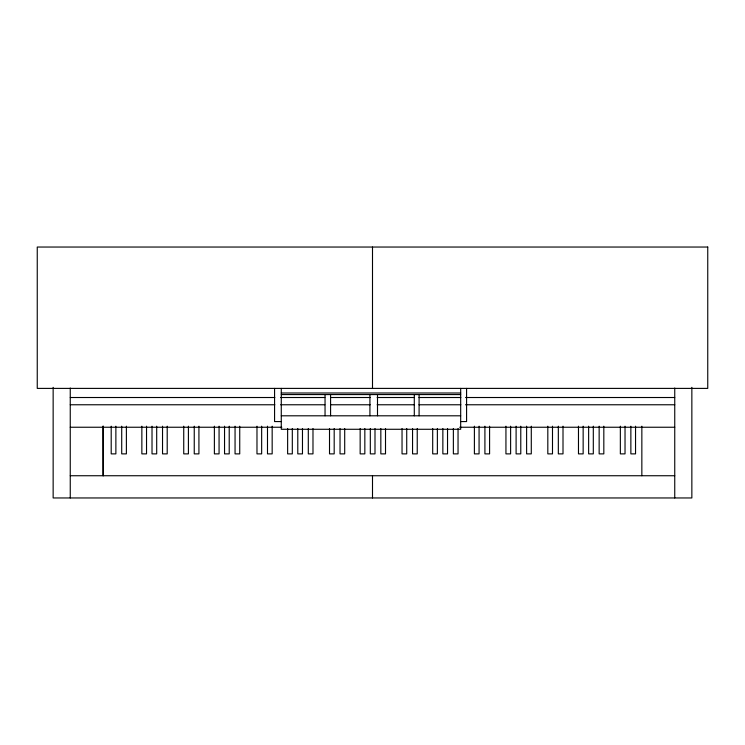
<?xml version="1.0" encoding="UTF-8"?>
<svg xmlns="http://www.w3.org/2000/svg" width="745" height="745" viewBox="0 0 745 745"><rect width="100%" height="100%" fill="white"/><g stroke="black" fill="none" stroke-linecap="round" stroke-linejoin="round"><path stroke-width="1.12" d="M281.275 393.006L460.68 393.006M281.275 394.571L460.68 394.571M70.254 397.513L274.849 397.513M280.66 397.513L324.839 397.513M330.65 397.513L370.172 397.513M377.147 397.513L414.35 397.513M418.997 397.513L460.848 397.513M465.495 397.513L674.746 397.513M70.254 404.768L274.849 404.768M280.66 404.768L324.839 404.768M330.65 404.768L370.172 404.768M377.147 404.768L414.35 404.768M418.997 404.768L460.848 404.768M465.495 404.768L674.746 404.768M281.275 415.803L460.68 415.803M281.275 421.568L274.57 421.568L274.57 388.396M460.68 421.568L466.584 421.568L466.584 388.396M70.254 427.239L281.824 427.239M459.684 427.239L674.746 427.239M70.254 475.738L674.746 475.738M691.854 387.335L691.854 497.958L53.146 497.958L53.146 387.335M674.746 388.015L674.746 497.958M641.855 426.187L641.845 475.738M635.541 426.196L635.541 453.882L630.866 453.882L630.866 426.196M625.027 426.196L625.027 453.882L620.352 453.882L620.352 426.196M603.822 426.196L603.822 453.882L599.148 453.882L599.148 426.196M593.309 426.196L593.309 453.882L588.634 453.882L588.634 426.196M583.149 426.196L583.149 453.882L578.474 453.882L578.474 426.196M563.006 426.196L563.006 453.882L558.331 453.882L558.331 426.196M552.492 426.196L552.492 453.882L547.817 453.882L547.817 426.196M531.287 426.196L531.287 453.882L526.613 453.882L526.613 426.196M520.774 426.196L520.774 453.882L516.099 453.882L516.099 426.196M510.614 426.196L510.614 453.882L505.939 453.882L505.939 426.196M489.586 426.196L489.586 453.882L484.911 453.882L484.911 426.196M479.072 426.196L479.072 453.882L474.397 453.882L474.397 426.196M460.68 388.396L460.68 429.278L281.275 429.278L281.275 388.396M458.045 428.505L458.045 453.882L453.37 453.882L453.37 428.505M447.531 428.505L447.531 453.882L442.856 453.882L442.856 428.505M437.371 428.505L437.371 453.882L432.696 453.882L432.696 428.505M419.09 394.571L419.09 415.803M417.237 428.505L417.237 453.882L412.553 453.882L412.553 428.505M414.295 394.571L414.295 415.803M406.723 428.505L406.723 453.882L402.039 453.882L402.039 428.505M385.51 428.505L385.51 453.882L380.835 453.882L380.835 428.505M377.501 394.571L377.501 415.803M374.996 428.505L374.996 453.882L370.321 453.882L370.321 428.505M372.5 247.042L372.5 388.396M372.5 475.738L372.5 497.958M369.92 394.571L369.92 415.803M364.836 428.505L364.836 453.882L360.161 453.882L360.161 428.505M344.702 428.505L344.702 453.882L340.027 453.882L340.027 428.505M334.188 428.505L334.188 453.882L329.513 453.882L329.513 428.505M330.584 394.571L330.584 415.803M325.044 394.571L325.044 415.803M312.984 428.505L312.984 453.882L308.3 453.882L308.3 428.505M302.47 428.505L302.47 453.882L297.786 453.882L297.786 428.505M292.31 428.505L292.31 453.882L287.635 453.882L287.635 428.505M272.167 426.196L272.167 453.882L267.492 453.882L267.492 426.196M261.653 426.196L261.653 453.882L256.978 453.882L256.978 426.196M239.732 426.196L239.732 453.882L235.057 453.882L235.057 426.196M229.218 426.196L229.218 453.882L224.543 453.882L224.543 426.196M219.067 426.196L219.067 453.882L214.383 453.882L214.383 426.196M198.924 426.196L198.924 453.882L194.249 453.882L194.249 426.196M188.41 426.196L188.41 453.882L183.736 453.882L183.736 426.196M167.206 426.196L167.206 453.882L162.531 453.882L162.531 426.196M156.692 426.196L156.692 453.882L152.017 453.882L152.017 426.196M146.532 426.196L146.532 453.882L141.857 453.882L141.857 426.196M126.389 426.196L126.389 453.882L121.714 453.882L121.714 426.196M115.875 426.196L115.875 453.882L111.201 453.882L111.201 426.196M70.254 388.015L70.254 497.958M707.75 247.042L37.25 247.042L37.25 388.396L707.75 388.396L707.75 247.042M103.155 475.738L103.108 426.187L103.155 475.738"/></g></svg>
